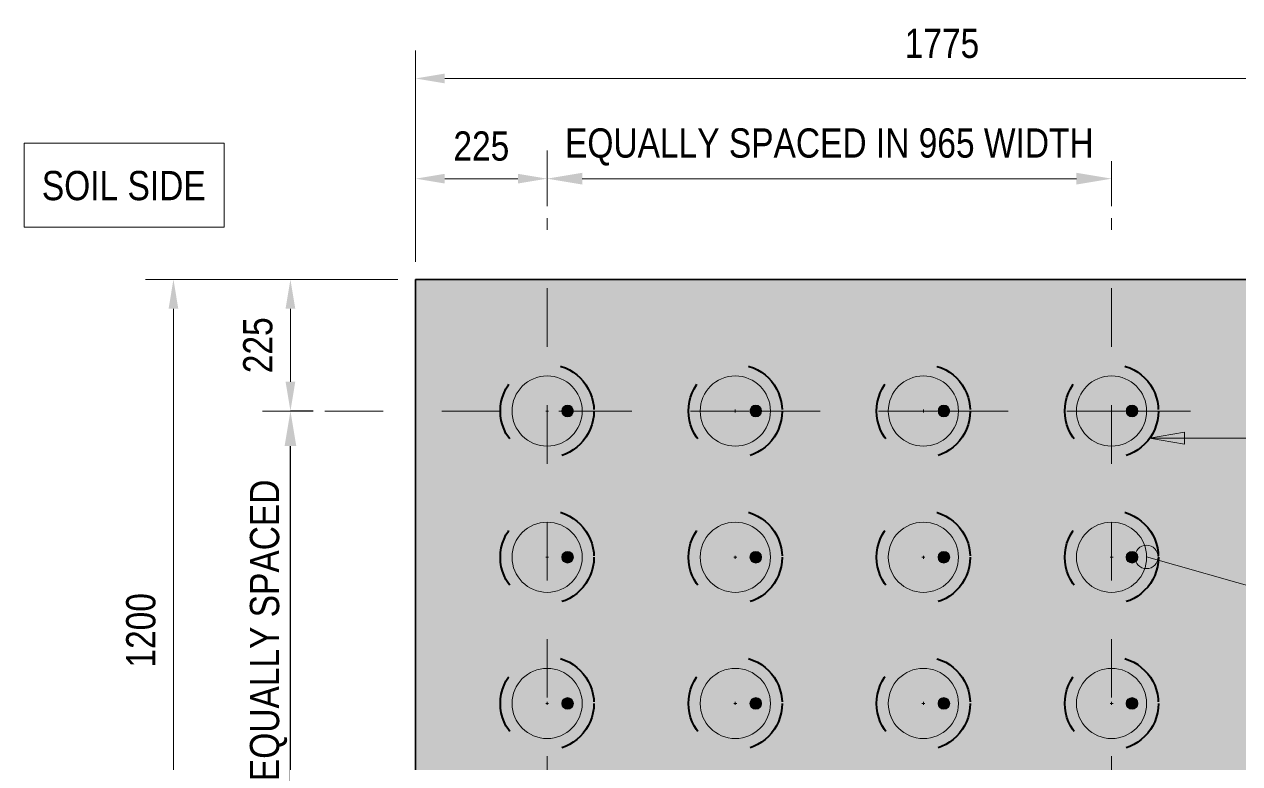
# Model space of a CAD drawing. Header units: metres. Extents: x 500.2 to 528.4, y 0.1 to 23.1.
# Drawn here: x 525.274 to 527.352, y 3.043 to 4.307 of the extents above; entities that cross this region are included whole.
import ezdxf

# ---------------------------------------------------------------- set-up
doc = ezdxf.new("R2010")
doc.units = ezdxf.units.M
doc.linetypes.add('JacobsCenter', pattern=[0.015, 0.009, -0.0015, 0.003, -0.0015])
doc.linetypes.add('JacobsDash', pattern=[0.0045, 0.003, -0.0015])
doc.layers.get('Defpoints').update_dxf_attribs({"color": 41})
for name, color, linetype, lineweight in [('A-ANNO-DIMS', 7, 'Continuous', 9), ('A-DETL', 7, 'Continuous', 13), ('A-DETL-GENF', 7, 'Continuous', 9), ('G-ANNO-TEXT', 7, 'Continuous', 9)]:
    doc.layers.add(name, color=color, linetype=linetype, lineweight=lineweight)
doc.styles.add('Arial Narrow_11', font='ARIALN.TTF', dxfattribs={"height": 0.05})
doc.styles.add('Arial Narrow_9', font='ARIALN.TTF', dxfattribs={"height": 0.05})
doc.dimstyles.new('____ddd_____No_Tick', dxfattribs={"dimscale": 0.3048, "dimtxt": 0.051172, "dimasz": 0.19685, "dimexe": 0, "dimexo": 0.065617, "dimgap": 0.032808, "dimtad": 1, "dimdec": 0, "dimlfac": 1000, "dimzin": 0, "dimdsep": 46, "dimtxsty": 'Arial Narrow_9', "dimsah": 1, "dimcen": 0.09, "dimaunit": 1, "dimadec": 4, "dimazin": 0, "dimtfac": 1, "dimtdec": 4, "dimtix": 1, "dimtmove": 0, "dimatfit": 3, "dimfxl": 1, "dimtvp": 1, "dimtolj": 1, "dimtzin": 0, "dimarcsym": 2})
doc.dimstyles.new('____ddd_____Opaque', dxfattribs={"dimscale": 0.3048, "dimtxt": 0.051172, "dimasz": 0.19685, "dimexe": 0.098425, "dimexo": 0.065617, "dimgap": 0.07874, "dimtad": 1, "dimdec": 0, "dimlfac": 1000, "dimzin": 0, "dimdsep": 46, "dimtxsty": 'Arial Narrow_11', "dimsah": 1, "dimcen": 0.09, "dimaunit": 1, "dimadec": 4, "dimazin": 0, "dimtfac": 1, "dimtdec": 4, "dimtix": 1, "dimtmove": 0, "dimatfit": 3, "dimfxl": 1, "dimtvp": 1, "dimtfill": 1, "dimtolj": 1, "dimtzin": 0, "dimlwd": 13, "dimlwe": 13, "dimarcsym": 2})
doc.dimstyles.new('Dimension_Standard_O__mm__5', dxfattribs={"dimscale": 0.3048, "dimtxt": 0.051172, "dimasz": 0.164042, "dimexe": 0.15748, "dimexo": 0.098425, "dimgap": 0.098425, "dimtad": 1, "dimdec": 0, "dimlfac": 1000, "dimzin": 0, "dimdsep": 46, "dimtxsty": 'Arial Narrow_9', "dimsah": 1, "dimcen": 0.09, "dimaunit": 1, "dimadec": 4, "dimazin": 0, "dimtfac": 1, "dimtdec": 4, "dimtix": 1, "dimtmove": 0, "dimatfit": 3, "dimfxl": 1, "dimtvp": 1, "dimtfill": 1, "dimtolj": 1, "dimtzin": 0, "dimlwd": 18, "dimlwe": 18, "dimarcsym": 2})

# ---------------------------------------------------------------- blocks, each defined once
blk = doc.blocks.new('DIMBLOCK28-DRG-2873066 - SECTION 4')
at = {"layer": 'A-ANNO-DIMS', "color": 0, "lineweight": -2, "transparency": 16777216}
for p, q in [((525.7673, 3.6456), (525.7286, 3.6456)), ((525.7286, 2.9556), (525.7286, 3.5856)), ((525.7673, 2.8956), (525.7286, 2.8956))]:
    blk.add_line(p, q, dxfattribs=at)
at = {"layer": 'A-ANNO-DIMS', "color": 0, "transparency": 16777216}
for points in [[(525.7186, 3.5856), (525.7386, 3.5856), (525.7286, 3.6456)], [(525.7186, 2.9556), (525.7386, 2.9556), (525.7286, 2.8956)]]:
    blk.add_solid(points, dxfattribs=at)
at = {"layer": 'Defpoints', "color": 0, "transparency": 16777216}
for p in [(525.7286, 3.6456), (525.7873, 3.6456), (525.7873, 2.8956)]:
    blk.add_point(p, dxfattribs=at)
at = {"layer": 'A-ANNO-DIMS', "color": 0, "transparency": 16777216, "insert": (525.6912, 3.2706), "char_height": 0.05, "width": 0.618932, "attachment_point": 5, "rotation": 90, "style": 'Arial Narrow_9'}
blk.add_mtext('\\A1;EQUALLY SPACED', dxfattribs=at)
blk = doc.blocks.new('DIMBLOCK29-DRG-2873066 - SECTION 4')
at = {"layer": 'A-ANNO-DIMS', "color": 0, "lineweight": 13, "transparency": 16777216}
for p, q in [((526.1675, 3.9956), (526.1675, 4.0729)), ((527.1325, 3.9956), (527.1325, 4.0729)), ((526.2275, 4.0429), (527.0725, 4.0429))]:
    blk.add_line(p, q, dxfattribs=at)
at = {"layer": 'A-ANNO-DIMS', "color": 0, "transparency": 16777216}
for points in [[(526.2275, 4.0529), (526.2275, 4.0329), (526.1675, 4.0429)], [(527.0725, 4.0529), (527.0725, 4.0329), (527.1325, 4.0429)]]:
    blk.add_solid(points, dxfattribs=at)
at = {"layer": 'Defpoints', "color": 0, "transparency": 16777216}
for p in [(527.1325, 4.0429), (526.1675, 3.9756), (527.1325, 3.9756)]:
    blk.add_point(p, dxfattribs=at)
at = {"layer": 'A-ANNO-DIMS', "color": 0, "lineweight": 13, "transparency": 16777216, "insert": (526.65, 4.097), "char_height": 0.05, "width": 1.086786, "attachment_point": 5, "style": 'Arial Narrow_11', "bg_fill": 3, "box_fill_scale": 1.1, "bg_fill_color": 256, "bg_fill_true_color": 13158600, "bg_fill_transparency": 0}
blk.add_mtext('\\A1;\u200eEQUALLY SPACED IN 965 WIDTH', dxfattribs=at)
blk = doc.blocks.new('DIMBLOCK30-DRG-2873066 - SECTION 4')
at = {"layer": 'A-ANNO-DIMS', "color": 0, "lineweight": 18, "transparency": 16777216}
for p, q in [((525.9425, 3.9006), (525.9425, 4.2622)), ((527.7425, 3.9006), (527.7425, 4.2622)), ((525.9925, 4.2142), (527.6925, 4.2142))]:
    blk.add_line(p, q, dxfattribs=at)
at = {"layer": 'A-ANNO-DIMS', "color": 0, "transparency": 16777216}
for points in [[(525.9925, 4.2226), (525.9925, 4.2059), (525.9425, 4.2142)], [(527.6925, 4.2226), (527.6925, 4.2059), (527.7425, 4.2142)]]:
    blk.add_solid(points, dxfattribs=at)
at = {"layer": 'Defpoints', "color": 0, "transparency": 16777216}
for p in [(527.7425, 4.2142), (525.9425, 3.8706), (527.7425, 3.8706)]:
    blk.add_point(p, dxfattribs=at)
at = {"layer": 'A-ANNO-DIMS', "color": 0, "lineweight": 18, "transparency": 16777216, "insert": (526.8425, 4.274), "char_height": 0.05, "width": 0.152053, "attachment_point": 5, "style": 'Arial Narrow_9', "bg_fill": 3, "box_fill_scale": 1.1, "bg_fill_color": 256, "bg_fill_true_color": 13158600, "bg_fill_transparency": 0}
blk.add_mtext('\\A1;1775\u200d', dxfattribs=at)
blk = doc.blocks.new('DIMBLOCK31-DRG-2873066 - SECTION 4')
at = {"layer": 'A-ANNO-DIMS', "color": 0, "lineweight": 18, "transparency": 16777216}
for p, q in [((525.9425, 3.9006), (525.9425, 4.0909)), ((526.1675, 4.0056), (526.1675, 4.0909)), ((525.9925, 4.0429), (526.1175, 4.0429))]:
    blk.add_line(p, q, dxfattribs=at)
at = {"layer": 'A-ANNO-DIMS', "color": 0, "transparency": 16777216}
for points in [[(525.9925, 4.0512), (525.9925, 4.0346), (525.9425, 4.0429)], [(526.1175, 4.0512), (526.1175, 4.0346), (526.1675, 4.0429)]]:
    blk.add_solid(points, dxfattribs=at)
at = {"layer": 'Defpoints', "color": 0, "transparency": 16777216}
for p in [(526.1675, 4.0429), (526.1675, 3.9756), (525.9425, 3.8706)]:
    blk.add_point(p, dxfattribs=at)
at = {"layer": 'A-ANNO-DIMS', "color": 0, "lineweight": 18, "transparency": 16777216, "insert": (526.055, 4.0984), "char_height": 0.05, "width": 0.114039, "attachment_point": 5, "style": 'Arial Narrow_9', "bg_fill": 3, "box_fill_scale": 1.1, "bg_fill_color": 256, "bg_fill_true_color": 13158600, "bg_fill_transparency": 0}
blk.add_mtext('\\A1;225', dxfattribs=at)
blk = doc.blocks.new('DIMBLOCK32-DRG-2873066 - SECTION 4')
at = {"layer": 'A-ANNO-DIMS', "color": 0, "lineweight": 18, "transparency": 16777216}
for p, q in [((525.9125, 3.8706), (525.6806, 3.8706)), ((525.7286, 3.6956), (525.7286, 3.8206)), ((525.7573, 3.6456), (525.6806, 3.6456))]:
    blk.add_line(p, q, dxfattribs=at)
at = {"layer": 'A-ANNO-DIMS', "color": 0, "transparency": 16777216}
for points in [[(525.7203, 3.8206), (525.7369, 3.8206), (525.7286, 3.8706)], [(525.7203, 3.6956), (525.7369, 3.6956), (525.7286, 3.6456)]]:
    blk.add_solid(points, dxfattribs=at)
at = {"layer": 'Defpoints', "color": 0, "transparency": 16777216}
for p in [(525.7286, 3.8706), (525.9425, 3.8706), (525.7873, 3.6456)]:
    blk.add_point(p, dxfattribs=at)
at = {"layer": 'A-ANNO-DIMS', "color": 0, "lineweight": 18, "transparency": 16777216, "insert": (525.6731, 3.7581), "char_height": 0.05, "width": 0.114039, "attachment_point": 5, "rotation": 90, "style": 'Arial Narrow_9', "bg_fill": 3, "box_fill_scale": 1.1, "bg_fill_color": 256, "bg_fill_true_color": 13158600, "bg_fill_transparency": 0}
blk.add_mtext('\\A1;225', dxfattribs=at)
blk = doc.blocks.new('DIMBLOCK33-DRG-2873066 - SECTION 4')
at = {"layer": 'A-ANNO-DIMS', "color": 0, "lineweight": 18, "transparency": 16777216}
for p, q in [((525.9125, 3.8706), (525.4806, 3.8706)), ((525.5286, 2.7206), (525.5286, 3.8206)), ((525.9125, 2.6706), (525.4806, 2.6706))]:
    blk.add_line(p, q, dxfattribs=at)
at = {"layer": 'A-ANNO-DIMS', "color": 0, "transparency": 16777216}
for points in [[(525.5203, 3.8206), (525.5369, 3.8206), (525.5286, 3.8706)], [(525.5203, 2.7206), (525.5369, 2.7206), (525.5286, 2.6706)]]:
    blk.add_solid(points, dxfattribs=at)
at = {"layer": 'Defpoints', "color": 0, "transparency": 16777216}
for p in [(525.5286, 3.8706), (525.9425, 3.8706), (525.9425, 2.6706)]:
    blk.add_point(p, dxfattribs=at)
at = {"layer": 'A-ANNO-DIMS', "color": 0, "lineweight": 18, "transparency": 16777216, "insert": (525.4731, 3.2706), "char_height": 0.05, "width": 0.152053, "attachment_point": 5, "rotation": 90, "style": 'Arial Narrow_9', "bg_fill": 3, "box_fill_scale": 1.1, "bg_fill_color": 256, "bg_fill_true_color": 13158600, "bg_fill_transparency": 0}
blk.add_mtext('\\A1;1200', dxfattribs=at)

msp = doc.modelspace()

# ---------------------------------------------------------------- hatches: boundary and pattern name
at = {"layer": 'A-DETL-GENF', "true_color": 0xffffff}
h = msp.add_hatch(color=7, dxfattribs=at)
h.paths.add_polyline_path([(527.7425, 2.6706), (527.7425, 3.8706), (525.9425, 3.8706), (525.9425, 2.6706), (527.3788, 2.6706)])
h.paths.add_polyline_path([(526.2025, 2.8856), (526.1999, 2.8859), (526.1975, 2.8869), (526.1954, 2.8885), (526.1938, 2.8906), (526.1928, 2.893), (526.1925, 2.8956), (526.1928, 2.8981), (526.1938, 2.9006), (526.1954, 2.9026), (526.1975, 2.9042), (526.1999, 2.9052), (526.2025, 2.9056), (526.2051, 2.9052), (526.2075, 2.9042), (526.2096, 2.9026), (526.2112, 2.9006), (526.2122, 2.8981), (526.2125, 2.8956), (526.2122, 2.893), (526.2112, 2.8906), (526.2096, 2.8885), (526.2075, 2.8869), (526.2051, 2.8859)])
h.paths.add_polyline_path([(527.1675, 2.8856), (527.1649, 2.8859), (527.1625, 2.8869), (527.1604, 2.8885), (527.1588, 2.8906), (527.1578, 2.893), (527.1575, 2.8956), (527.1581, 2.8988), (527.1588, 2.9006), (527.1604, 2.9026), (527.1625, 2.9042), (527.1649, 2.9052), (527.1675, 2.9056), (527.1701, 2.9052), (527.1725, 2.9042), (527.1746, 2.9026), (527.1762, 2.9006), (527.1772, 2.8981), (527.1775, 2.8956), (527.1772, 2.893), (527.1762, 2.8906), (527.1746, 2.8885), (527.1725, 2.8869), (527.1701, 2.8859)])
h.paths.add_polyline_path([(526.8458, 2.8856), (526.8433, 2.8859), (526.8408, 2.8869), (526.8388, 2.8885), (526.8372, 2.8906), (526.8362, 2.893), (526.8358, 2.8956), (526.8362, 2.8981), (526.8372, 2.9006), (526.8388, 2.9026), (526.8408, 2.9042), (526.8433, 2.9052), (526.8458, 2.9056), (526.8484, 2.9052), (526.8508, 2.9042), (526.8529, 2.9026), (526.8545, 2.9006), (526.8555, 2.8981), (526.8558, 2.8956), (526.8555, 2.893), (526.8545, 2.8906), (526.8529, 2.8885), (526.8508, 2.8869), (526.8484, 2.8859)])
h.paths.add_polyline_path([(526.5242, 2.8856), (526.5216, 2.8859), (526.5192, 2.8869), (526.5171, 2.8885), (526.5155, 2.8906), (526.5145, 2.893), (526.5142, 2.8956), (526.5145, 2.8981), (526.5155, 2.9006), (526.5171, 2.9026), (526.5192, 2.9042), (526.5216, 2.9052), (526.5242, 2.9056), (526.5268, 2.9052), (526.5292, 2.9042), (526.5312, 2.9026), (526.5328, 2.9006), (526.5338, 2.8981), (526.5342, 2.8956), (526.5338, 2.893), (526.5328, 2.8906), (526.5312, 2.8885), (526.5292, 2.8869), (526.5268, 2.8859)])
h.paths.add_polyline_path([(527.1675, 3.1356), (527.1649, 3.1359), (527.1625, 3.1369), (527.1604, 3.1385), (527.1588, 3.1406), (527.1578, 3.143), (527.1575, 3.1456), (527.1581, 3.1488), (527.1588, 3.1506), (527.1604, 3.1526), (527.1625, 3.1542), (527.1649, 3.1552), (527.1675, 3.1556), (527.1701, 3.1552), (527.1725, 3.1542), (527.1746, 3.1526), (527.1762, 3.1506), (527.1772, 3.1481), (527.1775, 3.1456), (527.1772, 3.143), (527.1762, 3.1406), (527.1746, 3.1385), (527.1725, 3.1369), (527.1701, 3.1359)])
h.paths.add_polyline_path([(526.2025, 3.1356), (526.1999, 3.1359), (526.1975, 3.1369), (526.1954, 3.1385), (526.1938, 3.1406), (526.1928, 3.143), (526.1925, 3.1456), (526.1928, 3.1481), (526.1938, 3.1506), (526.1954, 3.1526), (526.1975, 3.1542), (526.1999, 3.1552), (526.2025, 3.1556), (526.2051, 3.1552), (526.2075, 3.1542), (526.2096, 3.1526), (526.2112, 3.1506), (526.2122, 3.1481), (526.2125, 3.1456), (526.2122, 3.143), (526.2112, 3.1406), (526.2096, 3.1385), (526.2075, 3.1369), (526.2051, 3.1359)])
h.paths.add_polyline_path([(526.8458, 3.1356), (526.8433, 3.1359), (526.8408, 3.1369), (526.8388, 3.1385), (526.8372, 3.1406), (526.8362, 3.143), (526.8358, 3.1456), (526.8362, 3.1481), (526.8372, 3.1506), (526.8388, 3.1526), (526.8408, 3.1542), (526.8433, 3.1552), (526.8458, 3.1556), (526.8484, 3.1552), (526.8508, 3.1542), (526.8529, 3.1526), (526.8545, 3.1506), (526.8555, 3.1481), (526.8558, 3.1456), (526.8555, 3.143), (526.8545, 3.1406), (526.8529, 3.1385), (526.8508, 3.1369), (526.8484, 3.1359)])
h.paths.add_polyline_path([(526.5242, 3.1356), (526.5216, 3.1359), (526.5192, 3.1369), (526.5171, 3.1385), (526.5155, 3.1406), (526.5145, 3.143), (526.5142, 3.1456), (526.5145, 3.1481), (526.5155, 3.1506), (526.5171, 3.1526), (526.5192, 3.1542), (526.5216, 3.1552), (526.5242, 3.1556), (526.5268, 3.1552), (526.5292, 3.1542), (526.5312, 3.1526), (526.5328, 3.1506), (526.5338, 3.1481), (526.5342, 3.1456), (526.5338, 3.143), (526.5328, 3.1406), (526.5312, 3.1385), (526.5292, 3.1369), (526.5268, 3.1359)])
h.paths.add_polyline_path([(526.2025, 3.3856), (526.1999, 3.3859), (526.1975, 3.3869), (526.1954, 3.3885), (526.1938, 3.3906), (526.1928, 3.393), (526.1925, 3.3956), (526.1928, 3.3981), (526.1938, 3.4006), (526.1954, 3.4026), (526.1975, 3.4042), (526.1999, 3.4052), (526.2025, 3.4056), (526.2051, 3.4052), (526.2075, 3.4042), (526.2096, 3.4026), (526.2112, 3.4006), (526.2122, 3.3981), (526.2125, 3.3956), (526.2122, 3.393), (526.2112, 3.3906), (526.2096, 3.3885), (526.2075, 3.3869), (526.2051, 3.3859)])
h.paths.add_polyline_path([(527.1675, 3.3856), (527.1649, 3.3859), (527.1625, 3.3869), (527.1604, 3.3885), (527.1588, 3.3906), (527.1578, 3.393), (527.1575, 3.3956), (527.1581, 3.3988), (527.1588, 3.4006), (527.1604, 3.4026), (527.1625, 3.4042), (527.1649, 3.4052), (527.1675, 3.4056), (527.1701, 3.4052), (527.1725, 3.4042), (527.1746, 3.4026), (527.1762, 3.4006), (527.1772, 3.3981), (527.1775, 3.3956), (527.1772, 3.393), (527.1762, 3.3906), (527.1746, 3.3885), (527.1725, 3.3869), (527.1701, 3.3859)])
h.paths.add_polyline_path([(526.5242, 3.3856), (526.5216, 3.3859), (526.5192, 3.3869), (526.5171, 3.3885), (526.5155, 3.3906), (526.5145, 3.393), (526.5142, 3.3956), (526.5145, 3.3981), (526.5155, 3.4006), (526.5171, 3.4026), (526.5192, 3.4042), (526.5216, 3.4052), (526.5242, 3.4056), (526.5268, 3.4052), (526.5292, 3.4042), (526.5312, 3.4026), (526.5328, 3.4006), (526.5338, 3.3981), (526.5342, 3.3956), (526.5338, 3.393), (526.5328, 3.3906), (526.5312, 3.3885), (526.5292, 3.3869), (526.5268, 3.3859)])
h.paths.add_polyline_path([(526.8458, 3.3856), (526.8433, 3.3859), (526.8408, 3.3869), (526.8388, 3.3885), (526.8372, 3.3906), (526.8362, 3.393), (526.8358, 3.3956), (526.8362, 3.3981), (526.8372, 3.4006), (526.8388, 3.4026), (526.8408, 3.4042), (526.8433, 3.4052), (526.8458, 3.4056), (526.8484, 3.4052), (526.8508, 3.4042), (526.8529, 3.4026), (526.8545, 3.4006), (526.8555, 3.3981), (526.8558, 3.3956), (526.8555, 3.393), (526.8545, 3.3906), (526.8529, 3.3885), (526.8508, 3.3869), (526.8484, 3.3859)])
h.paths.add_polyline_path([(527.1675, 3.6356), (527.1649, 3.6359), (527.1625, 3.6369), (527.1604, 3.6385), (527.1588, 3.6406), (527.1578, 3.643), (527.1575, 3.6456), (527.1581, 3.6488), (527.1588, 3.6506), (527.1604, 3.6526), (527.1625, 3.6542), (527.1649, 3.6552), (527.1675, 3.6556), (527.1701, 3.6552), (527.1725, 3.6542), (527.1746, 3.6526), (527.1762, 3.6506), (527.1772, 3.6481), (527.1775, 3.6456), (527.1772, 3.643), (527.1762, 3.6406), (527.1746, 3.6385), (527.1725, 3.6369), (527.1701, 3.6359)])
h.paths.add_polyline_path([(526.2025, 3.6356), (526.1999, 3.6359), (526.1975, 3.6369), (526.1954, 3.6385), (526.1938, 3.6406), (526.1928, 3.643), (526.1925, 3.6456), (526.1928, 3.6481), (526.1938, 3.6506), (526.1954, 3.6526), (526.1975, 3.6542), (526.1999, 3.6552), (526.2025, 3.6556), (526.2051, 3.6552), (526.2075, 3.6542), (526.2096, 3.6526), (526.2112, 3.6506), (526.2122, 3.6481), (526.2125, 3.6456), (526.2122, 3.643), (526.2112, 3.6406), (526.2096, 3.6385), (526.2075, 3.6369), (526.2051, 3.6359)])
h.paths.add_polyline_path([(526.8458, 3.6356), (526.8433, 3.6359), (526.8408, 3.6369), (526.8388, 3.6385), (526.8372, 3.6406), (526.8362, 3.643), (526.8358, 3.6456), (526.8362, 3.6481), (526.8372, 3.6506), (526.8388, 3.6526), (526.8408, 3.6542), (526.8433, 3.6552), (526.8458, 3.6556), (526.8484, 3.6552), (526.8508, 3.6542), (526.8529, 3.6526), (526.8545, 3.6506), (526.8555, 3.6481), (526.8558, 3.6456), (526.8555, 3.643), (526.8545, 3.6406), (526.8529, 3.6385), (526.8508, 3.6369), (526.8484, 3.6359)])
h.paths.add_polyline_path([(526.5242, 3.6356), (526.5216, 3.6359), (526.5192, 3.6369), (526.5171, 3.6385), (526.5155, 3.6406), (526.5145, 3.643), (526.5142, 3.6456), (526.5145, 3.6481), (526.5155, 3.6506), (526.5171, 3.6526), (526.5192, 3.6542), (526.5216, 3.6552), (526.5242, 3.6556), (526.5268, 3.6552), (526.5292, 3.6542), (526.5312, 3.6526), (526.5328, 3.6506), (526.5338, 3.6481), (526.5342, 3.6456), (526.5338, 3.643), (526.5328, 3.6406), (526.5312, 3.6385), (526.5292, 3.6369), (526.5268, 3.6359)])
at = {"layer": 'A-DETL-GENF'}
for points in [[(526.2025, 3.6356), (526.2051, 3.6359), (526.2075, 3.6369), (526.2096, 3.6385), (526.2112, 3.6406), (526.2122, 3.643), (526.2125, 3.6456), (526.2122, 3.6481), (526.2112, 3.6506), (526.2096, 3.6526), (526.2075, 3.6542), (526.2051, 3.6552), (526.2025, 3.6556), (526.1999, 3.6552), (526.1975, 3.6542), (526.1954, 3.6526), (526.1938, 3.6506), (526.1928, 3.6481), (526.1925, 3.6456), (526.1928, 3.643), (526.1938, 3.6406), (526.1954, 3.6385), (526.1975, 3.6369), (526.1999, 3.6359)], [(526.5242, 3.6356), (526.5268, 3.6359), (526.5292, 3.6369), (526.5312, 3.6385), (526.5328, 3.6406), (526.5338, 3.643), (526.5342, 3.6456), (526.5338, 3.6481), (526.5328, 3.6506), (526.5312, 3.6526), (526.5292, 3.6542), (526.5268, 3.6552), (526.5242, 3.6556), (526.5216, 3.6552), (526.5192, 3.6542), (526.5171, 3.6526), (526.5155, 3.6506), (526.5145, 3.6481), (526.5142, 3.6456), (526.5145, 3.643), (526.5155, 3.6406), (526.5171, 3.6385), (526.5192, 3.6369), (526.5216, 3.6359)], [(526.8458, 3.6356), (526.8484, 3.6359), (526.8508, 3.6369), (526.8529, 3.6385), (526.8545, 3.6406), (526.8555, 3.643), (526.8558, 3.6456), (526.8555, 3.6481), (526.8545, 3.6506), (526.8529, 3.6526), (526.8508, 3.6542), (526.8484, 3.6552), (526.8458, 3.6556), (526.8433, 3.6552), (526.8408, 3.6542), (526.8388, 3.6526), (526.8372, 3.6506), (526.8362, 3.6481), (526.8358, 3.6456), (526.8362, 3.643), (526.8372, 3.6406), (526.8388, 3.6385), (526.8408, 3.6369), (526.8433, 3.6359)], [(527.1675, 3.6356), (527.1701, 3.6359), (527.1725, 3.6369), (527.1746, 3.6385), (527.1762, 3.6406), (527.1772, 3.643), (527.1775, 3.6456), (527.1772, 3.6481), (527.1762, 3.6506), (527.1746, 3.6526), (527.1725, 3.6542), (527.1701, 3.6552), (527.1675, 3.6556), (527.1649, 3.6552), (527.1625, 3.6542), (527.1604, 3.6526), (527.1588, 3.6506), (527.1578, 3.6481), (527.1575, 3.6456), (527.1581, 3.6423), (527.1588, 3.6406), (527.1604, 3.6385), (527.1625, 3.6369), (527.1649, 3.6359)], [(526.2025, 3.3856), (526.2051, 3.3859), (526.2075, 3.3869), (526.2096, 3.3885), (526.2112, 3.3906), (526.2122, 3.393), (526.2125, 3.3956), (526.2122, 3.3981), (526.2112, 3.4006), (526.2096, 3.4026), (526.2075, 3.4042), (526.2051, 3.4052), (526.2025, 3.4056), (526.1999, 3.4052), (526.1975, 3.4042), (526.1954, 3.4026), (526.1938, 3.4006), (526.1928, 3.3981), (526.1925, 3.3956), (526.1928, 3.393), (526.1938, 3.3906), (526.1954, 3.3885), (526.1975, 3.3869), (526.1999, 3.3859)], [(526.5242, 3.3856), (526.5268, 3.3859), (526.5292, 3.3869), (526.5312, 3.3885), (526.5328, 3.3906), (526.5338, 3.393), (526.5342, 3.3956), (526.5338, 3.3981), (526.5328, 3.4006), (526.5312, 3.4026), (526.5292, 3.4042), (526.5268, 3.4052), (526.5242, 3.4056), (526.5216, 3.4052), (526.5192, 3.4042), (526.5171, 3.4026), (526.5155, 3.4006), (526.5145, 3.3981), (526.5142, 3.3956), (526.5145, 3.393), (526.5155, 3.3906), (526.5171, 3.3885), (526.5192, 3.3869), (526.5216, 3.3859)], [(526.8458, 3.3856), (526.8484, 3.3859), (526.8508, 3.3869), (526.8529, 3.3885), (526.8545, 3.3906), (526.8555, 3.393), (526.8558, 3.3956), (526.8555, 3.3981), (526.8545, 3.4006), (526.8529, 3.4026), (526.8508, 3.4042), (526.8484, 3.4052), (526.8458, 3.4056), (526.8433, 3.4052), (526.8408, 3.4042), (526.8388, 3.4026), (526.8372, 3.4006), (526.8362, 3.3981), (526.8358, 3.3956), (526.8362, 3.393), (526.8372, 3.3906), (526.8388, 3.3885), (526.8408, 3.3869), (526.8433, 3.3859)], [(527.1675, 3.3856), (527.1701, 3.3859), (527.1725, 3.3869), (527.1746, 3.3885), (527.1762, 3.3906), (527.1772, 3.393), (527.1775, 3.3956), (527.1772, 3.3981), (527.1762, 3.4006), (527.1746, 3.4026), (527.1725, 3.4042), (527.1701, 3.4052), (527.1675, 3.4056), (527.1649, 3.4052), (527.1625, 3.4042), (527.1604, 3.4026), (527.1588, 3.4006), (527.1578, 3.3981), (527.1575, 3.3956), (527.1581, 3.3923), (527.1588, 3.3906), (527.1604, 3.3885), (527.1625, 3.3869), (527.1649, 3.3859)], [(526.2025, 3.1356), (526.2051, 3.1359), (526.2075, 3.1369), (526.2096, 3.1385), (526.2112, 3.1406), (526.2122, 3.143), (526.2125, 3.1456), (526.2122, 3.1481), (526.2112, 3.1506), (526.2096, 3.1526), (526.2075, 3.1542), (526.2051, 3.1552), (526.2025, 3.1556), (526.1999, 3.1552), (526.1975, 3.1542), (526.1954, 3.1526), (526.1938, 3.1506), (526.1928, 3.1481), (526.1925, 3.1456), (526.1928, 3.143), (526.1938, 3.1406), (526.1954, 3.1385), (526.1975, 3.1369), (526.1999, 3.1359)], [(526.5242, 3.1356), (526.5268, 3.1359), (526.5292, 3.1369), (526.5312, 3.1385), (526.5328, 3.1406), (526.5338, 3.143), (526.5342, 3.1456), (526.5338, 3.1481), (526.5328, 3.1506), (526.5312, 3.1526), (526.5292, 3.1542), (526.5268, 3.1552), (526.5242, 3.1556), (526.5216, 3.1552), (526.5192, 3.1542), (526.5171, 3.1526), (526.5155, 3.1506), (526.5145, 3.1481), (526.5142, 3.1456), (526.5145, 3.143), (526.5155, 3.1406), (526.5171, 3.1385), (526.5192, 3.1369), (526.5216, 3.1359)], [(526.8458, 3.1356), (526.8484, 3.1359), (526.8508, 3.1369), (526.8529, 3.1385), (526.8545, 3.1406), (526.8555, 3.143), (526.8558, 3.1456), (526.8555, 3.1481), (526.8545, 3.1506), (526.8529, 3.1526), (526.8508, 3.1542), (526.8484, 3.1552), (526.8458, 3.1556), (526.8433, 3.1552), (526.8408, 3.1542), (526.8388, 3.1526), (526.8372, 3.1506), (526.8362, 3.1481), (526.8358, 3.1456), (526.8362, 3.143), (526.8372, 3.1406), (526.8388, 3.1385), (526.8408, 3.1369), (526.8433, 3.1359)], [(527.1675, 3.1356), (527.1701, 3.1359), (527.1725, 3.1369), (527.1746, 3.1385), (527.1762, 3.1406), (527.1772, 3.143), (527.1775, 3.1456), (527.1772, 3.1481), (527.1762, 3.1506), (527.1746, 3.1526), (527.1725, 3.1542), (527.1701, 3.1552), (527.1675, 3.1556), (527.1649, 3.1552), (527.1625, 3.1542), (527.1604, 3.1526), (527.1588, 3.1506), (527.1578, 3.1481), (527.1575, 3.1456), (527.1581, 3.1423), (527.1588, 3.1406), (527.1604, 3.1385), (527.1625, 3.1369), (527.1649, 3.1359)]]:
    msp.add_hatch(color=256, dxfattribs=at).paths.add_polyline_path(points)
at = {"layer": 'G-ANNO-TEXT'}
msp.add_hatch(color=256, dxfattribs=at).paths.add_polyline_path([(527.1973, 3.5992), (527.2573, 3.5892), (527.2573, 3.6093)])

# ---------------------------------------------------------------- linework, layer by layer
at = {"layer": 'A-DETL', "linetype": 'JacobsCenter', "lineweight": 9}
for p, q in [((526.1675, 2.5556), (526.1675, 3.9756)), ((527.1325, 2.5556), (527.1325, 3.9756)), ((525.7873, 3.6456), (526.1925, 3.6456)), ((526.2125, 3.6456), (526.5142, 3.6456)), ((526.5342, 3.6456), (526.8358, 3.6456)), ((526.8558, 3.6456), (527.1575, 3.6456)), ((527.1775, 3.6456), (527.2673, 3.6456))]:
    msp.add_line(p, q, dxfattribs=at)
at = {"layer": 'A-DETL', "lineweight": 35}
for p, q in [((527.7425, 3.8706), (525.9425, 3.8706)), ((525.9425, 3.8706), (525.9425, 2.6706))]:
    msp.add_line(p, q, dxfattribs=at)
at = {"layer": 'A-DETL', "lineweight": 9}
for p, q in [((526.165, 3.6456), (526.17, 3.6456)), ((526.1675, 3.6481), (526.1675, 3.6431)), ((526.4867, 3.6456), (526.4917, 3.6456)), ((526.4892, 3.6481), (526.4892, 3.6431)), ((526.8083, 3.6456), (526.8133, 3.6456)), ((526.8108, 3.6481), (526.8108, 3.6431)), ((527.13, 3.6456), (527.135, 3.6456)), ((527.1325, 3.6481), (527.1325, 3.6431)), ((526.165, 3.3956), (526.17, 3.3956)), ((526.1675, 3.3981), (526.1675, 3.3931)), ((526.4867, 3.3956), (526.4917, 3.3956)), ((526.4892, 3.3981), (526.4892, 3.3931)), ((526.8083, 3.3956), (526.8133, 3.3956)), ((526.8108, 3.3981), (526.8108, 3.3931)), ((527.13, 3.3956), (527.135, 3.3956)), ((527.1325, 3.3981), (527.1325, 3.3931)), ((526.165, 3.1456), (526.17, 3.1456)), ((526.1675, 3.1481), (526.1675, 3.1431)), ((526.4867, 3.1456), (526.4917, 3.1456)), ((526.4892, 3.1481), (526.4892, 3.1431)), ((526.8083, 3.1456), (526.8133, 3.1456)), ((526.8108, 3.1481), (526.8108, 3.1431)), ((527.13, 3.1456), (527.135, 3.1456)), ((527.1325, 3.1481), (527.1325, 3.1431))]:
    msp.add_line(p, q, dxfattribs=at)
at = {"layer": 'A-DETL', "linetype": 'JacobsDash', "lineweight": 40}
for centre in [(526.1675, 3.6456), (526.4892, 3.6456), (526.8108, 3.6456), (527.1325, 3.6456), (526.1675, 3.3956), (526.4892, 3.3956), (526.8108, 3.3956), (527.1325, 3.3956), (526.1675, 3.1456), (526.4892, 3.1456), (526.8108, 3.1456), (527.1325, 3.1456)]:
    msp.add_circle(centre, 0.08, dxfattribs=at)
at = {"layer": 'A-DETL', "lineweight": 18}
for centre in [(526.1675, 3.6456), (526.4892, 3.6456), (526.8108, 3.6456), (527.1325, 3.6456), (526.1675, 3.3956), (526.4892, 3.3956), (526.8108, 3.3956), (527.1325, 3.3956), (526.1675, 3.1456), (526.4892, 3.1456), (526.8108, 3.1456), (527.1325, 3.1456)]:
    msp.add_circle(centre, 0.06, dxfattribs=at)
at = {"layer": 'A-DETL', "lineweight": 9}
for centre, start, end in [((526.2025, 3.6456), 0, 180), ((526.2025, 3.6456), 180, 0), ((526.5242, 3.6456), 0, 180), ((526.5242, 3.6456), 180, 0), ((526.8458, 3.6456), 0, 180), ((526.8458, 3.6456), 180, 0), ((527.1675, 3.6456), 0, 180), ((527.1675, 3.6456), 180, 0), ((526.2025, 3.3956), 0, 180), ((526.2025, 3.3956), 180, 0), ((526.5242, 3.3956), 0, 180), ((526.5242, 3.3956), 180, 0), ((526.8458, 3.3956), 0, 180), ((526.8458, 3.3956), 180, 0), ((527.1675, 3.3956), 0, 180), ((527.1675, 3.3956), 180, 0), ((526.2025, 3.1456), 0, 180), ((526.2025, 3.1456), 180, 0), ((526.5242, 3.1456), 0, 180), ((526.5242, 3.1456), 180, 0), ((526.8458, 3.1456), 0, 180), ((526.8458, 3.1456), 180, 0), ((527.1675, 3.1456), 0, 180), ((527.1675, 3.1456), 180, 0)]:
    msp.add_arc(centre, 0.01, start, end, dxfattribs=at)
at = {"layer": 'G-ANNO-TEXT'}
for p, q in [((527.2573, 3.6093), (527.1973, 3.5992)), ((527.1973, 3.5992), (527.2573, 3.5892)), ((527.1973, 3.5992), (527.9417, 3.5992)), ((527.2573, 3.5892), (527.2573, 3.6093)), ((527.1922, 3.3961), (527.8374, 3.214))]:
    msp.add_line(p, q, dxfattribs=at)
at = {"layer": 'G-ANNO-TEXT', "lineweight": 18, "flags": 128}
msp.add_lwpolyline([(525.2736, 4.1035), (525.6154, 4.1035), (525.6154, 3.9601), (525.2736, 3.9601)], close=True, dxfattribs=at)
at = {"layer": 'G-ANNO-TEXT'}
msp.add_circle((527.1922, 3.3961), 0.02, dxfattribs=at)

# ---------------------------------------------------------------- dimensions: what is measured, and where the dimension line sits
at = {"layer": 'A-ANNO-DIMS'}
dim = msp.add_linear_dim(base=(525.7286, 3.6456), p1=(525.7873, 2.8956), p2=(525.7873, 3.6456), angle=90, text='EQUALLY SPACED', dimstyle='____ddd_____No_Tick', override={"dimpost": '<>', "dimfxl": 0.75}, dxfattribs=at)
dim.commit()
dim.dimension.update_dxf_attribs({"geometry": 'DIMBLOCK28-DRG-2873066 - SECTION 4', "text_midpoint": (525.6912, 3.2706)})

# ---------------------------------------------------------------- next in the draw order: texts
at = {"layer": 'G-ANNO-TEXT', "lineweight": 18, "insert": (525.3036, 4.0561), "char_height": 0.05, "attachment_point": 1, "style": 'Arial Narrow_9', "bg_fill": 3, "box_fill_scale": 1, "bg_fill_color": 256, "bg_fill_transparency": 0}
msp.add_mtext('SOIL SIDE', dxfattribs=at)

# ---------------------------------------------------------------- next in the draw order: dimensions: what is measured, and where the dimension line sits
at = {"layer": 'A-ANNO-DIMS', "lineweight": 13}
dim = msp.add_linear_dim(base=(527.1325, 4.0429), p1=(526.1675, 3.9756), p2=(527.1325, 3.9756), text='\u200eEQUALLY SPACED IN 965 WIDTH', dimstyle='____ddd_____Opaque', override={"dimpost": '<>', "dimfxl": 0.965}, dxfattribs=at)
dim.commit()
dim.dimension.update_dxf_attribs({"geometry": 'DIMBLOCK29-DRG-2873066 - SECTION 4', "text_midpoint": (526.65, 4.097)})

# ---------------------------------------------------------------- next in the draw order: dimensions: what is measured, and where the dimension line sits
at = {"layer": 'A-ANNO-DIMS', "lineweight": 18}
dim = msp.add_linear_dim(base=(527.7425, 4.2142), p1=(525.9425, 3.8706), p2=(527.7425, 3.8706), text='1775\u200d', dimstyle='Dimension_Standard_O__mm__5', override={"dimpost": '<>', "dimfxl": 1.8}, dxfattribs=at)
dim.commit()
dim.dimension.update_dxf_attribs({"geometry": 'DIMBLOCK30-DRG-2873066 - SECTION 4', "text_midpoint": (526.8425, 4.274)})

# ---------------------------------------------------------------- next in the draw order: dimensions: what is measured, and where the dimension line sits
dim = msp.add_linear_dim(base=(526.1675, 4.0429), p1=(525.9425, 3.8706), p2=(526.1675, 3.9756), dimstyle='Dimension_Standard_O__mm__5', override={"dimpost": '<>', "dimfxl": 0.248294}, dxfattribs=at)
dim.commit()
dim.dimension.update_dxf_attribs({"geometry": 'DIMBLOCK31-DRG-2873066 - SECTION 4', "text_midpoint": (526.055, 4.0984)})

# ---------------------------------------------------------------- next in the draw order: dimensions: what is measured, and where the dimension line sits
dim = msp.add_linear_dim(base=(525.7286, 3.8706), p1=(525.7873, 3.6456), p2=(525.9425, 3.8706), angle=90, dimstyle='Dimension_Standard_O__mm__5', override={"dimpost": '<>', "dimfxl": 0.273367}, dxfattribs=at)
dim.commit()
dim.dimension.update_dxf_attribs({"geometry": 'DIMBLOCK32-DRG-2873066 - SECTION 4', "text_midpoint": (525.6731, 3.7581)})

# ---------------------------------------------------------------- next in the draw order: dimensions: what is measured, and where the dimension line sits
dim = msp.add_linear_dim(base=(525.5286, 3.8706), p1=(525.9425, 2.6706), p2=(525.9425, 3.8706), angle=90, dimstyle='Dimension_Standard_O__mm__5', override={"dimpost": '<>', "dimfxl": 1.2}, dxfattribs=at)
dim.commit()
dim.dimension.update_dxf_attribs({"geometry": 'DIMBLOCK33-DRG-2873066 - SECTION 4', "text_midpoint": (525.4731, 3.2706)})

doc.saveas('drawing.dxf')
